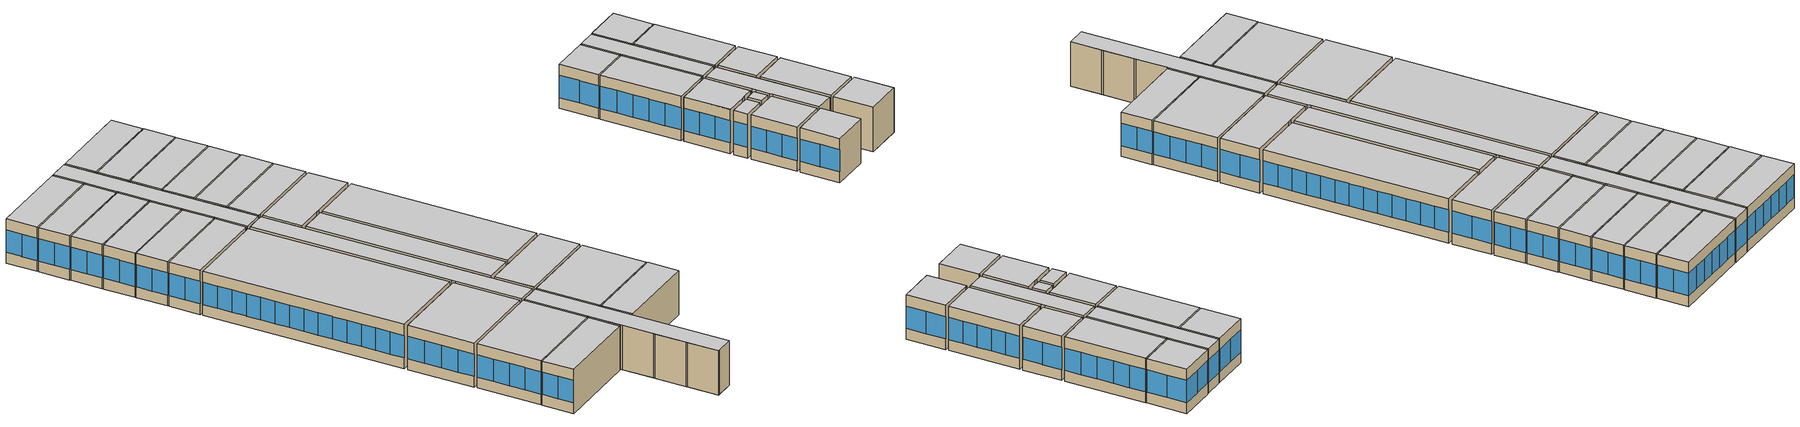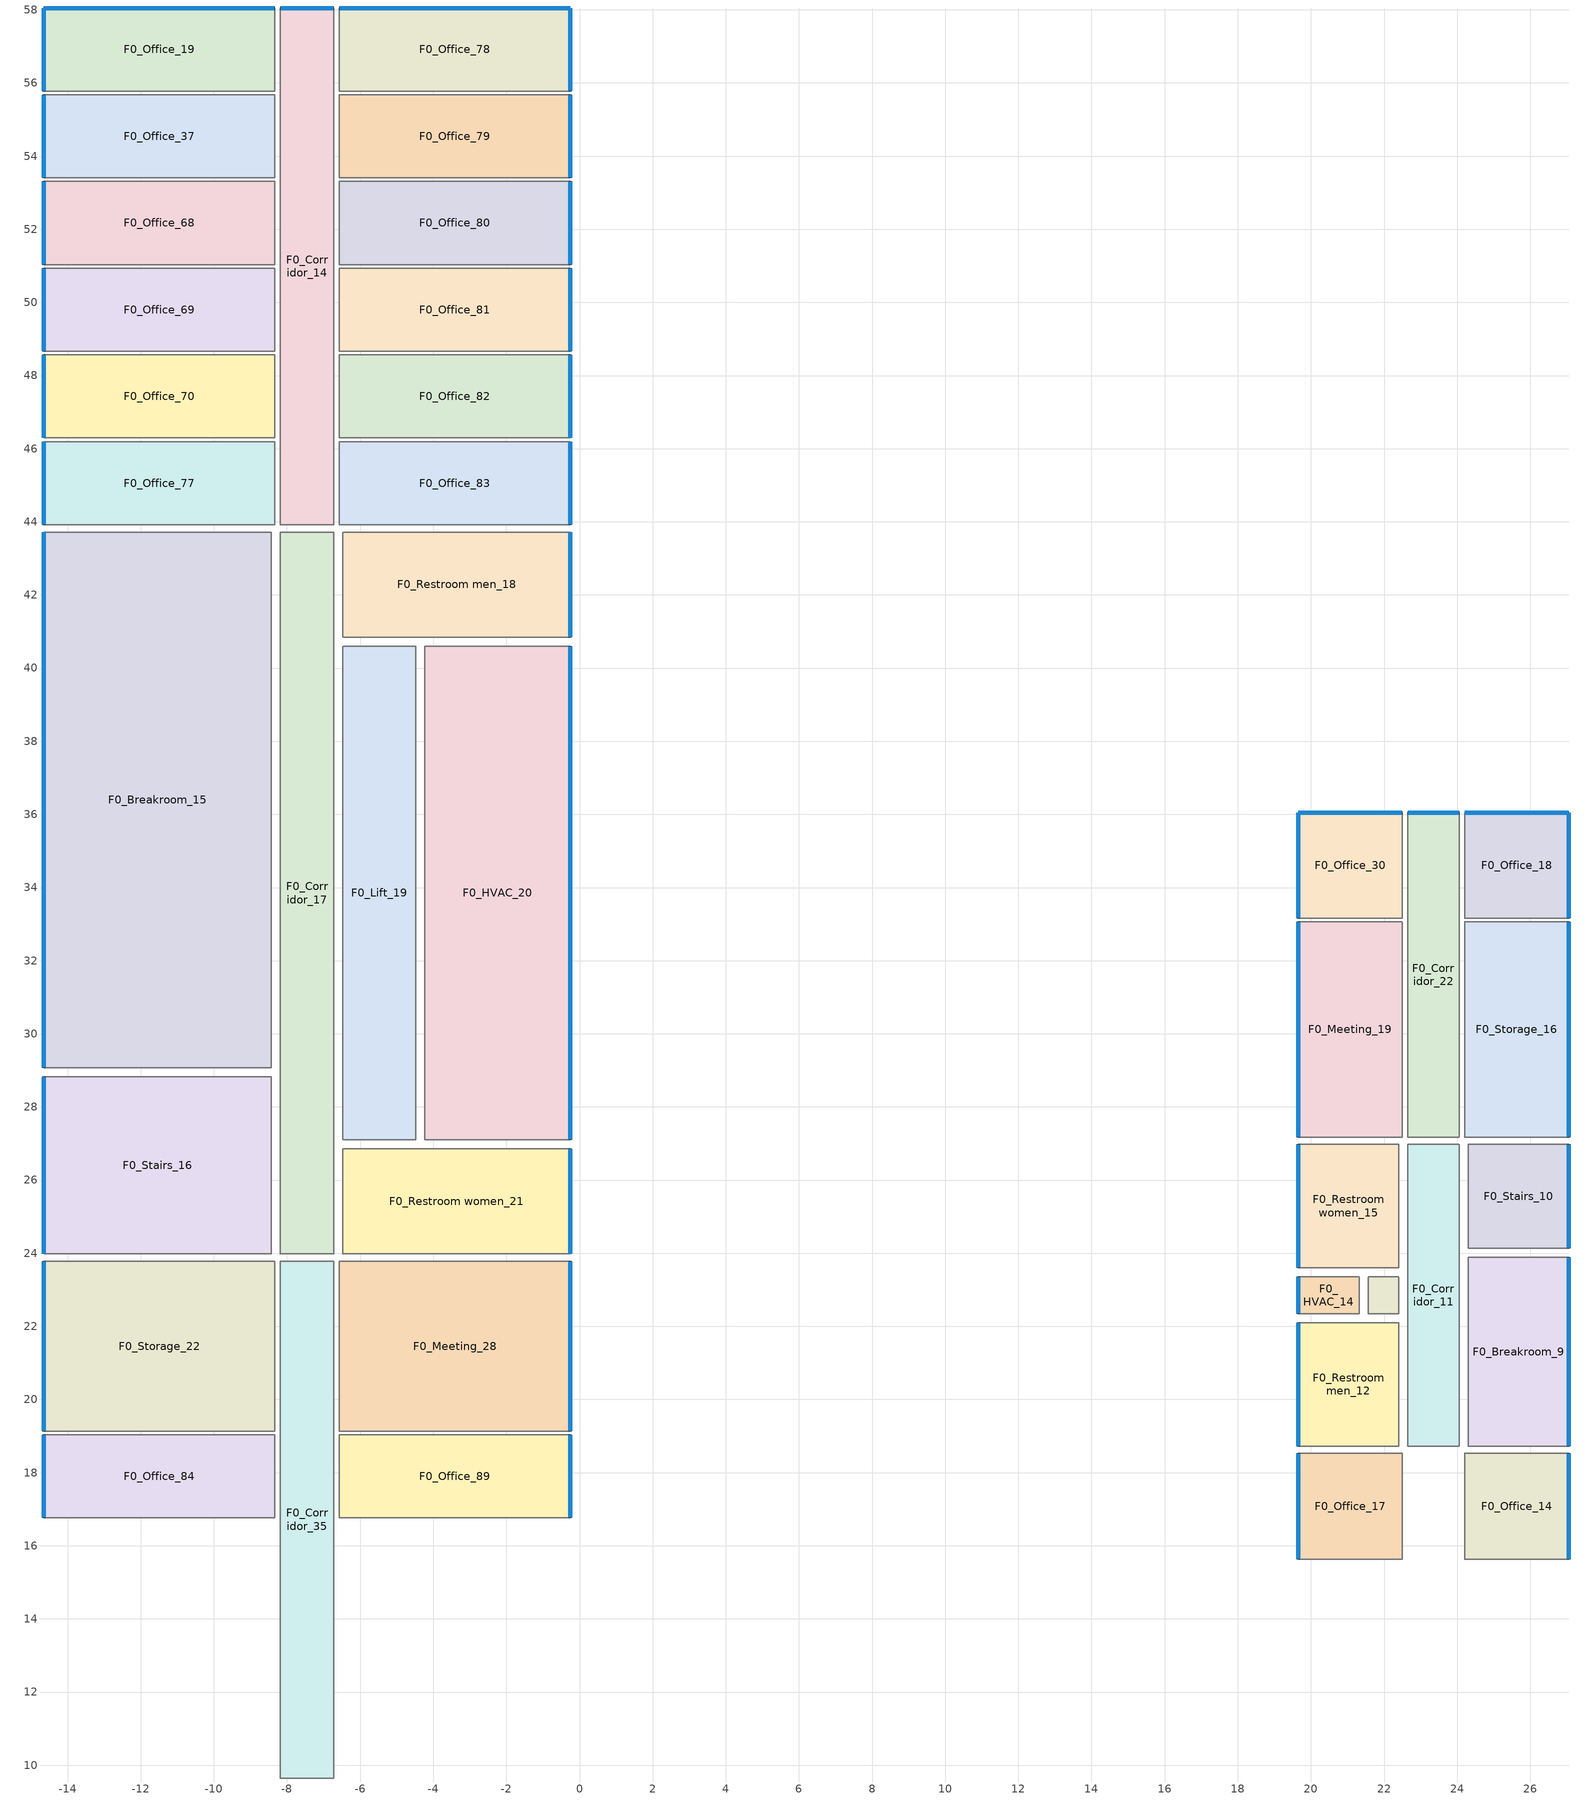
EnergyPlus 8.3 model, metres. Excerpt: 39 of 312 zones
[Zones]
F0_Office_14
 floor outside (Bodenplatte): 27.05,18.53 27.05,15.63 24.2,15.63 24.2,18.53 z0
 wall outside (Aussenwand): 27.05,15.63 27.05,18.53 z0:3.27
 wall to F0_Corridor_8 (BüroTrennwandFlur): 24.2,18.53 24.2,15.63 z0:3.27
 wall adiabatic (BüroTrennwandFlur): 24.3,18.53 24.2,18.53 z0:3.27
 wall to F0_Breakroom_9 (BürotrennwandKern): 27.05,18.53 24.3,18.53 z0:3.27
 wall to F0_Office_13 (Bürotrennwand): 24.2,15.63 27.05,15.63 z0:3.27
 window (WindowConstruction_1001): 27.05,15.64 27.05,17.08 / 27.05,17.09 27.05,18.52 z0.8:2.45
 ceiling to F0_Office_33 (Geschossdecke_Rev): 27.05,18.53 24.2,18.53 24.2,15.63 27.05,15.63 z3.27
F0_Office_17
 floor outside (Bodenplatte): 22.5,18.53 22.5,15.63 19.65,15.63 19.65,18.53 z0
 wall outside (Aussenwand): 19.65,18.53 19.65,15.63 z0:3.27
 wall adiabatic (BüroTrennwandFlur): 22.5,18.53 22.4,18.53 z0:3.27
 wall to F0_Restroom men_12 (BürotrennwandKern): 22.4,18.53 19.65,18.53 z0:3.27
 wall to F0_Corridor_8 (BüroTrennwandFlur): 22.5,15.63 22.5,18.53 z0:3.27
 wall to F0_Office_16 (Bürotrennwand): 19.65,15.63 22.5,15.63 z0:3.27
 window (WindowConstruction_1001): 19.65,18.52 19.65,17.09 / 19.65,17.08 19.65,15.64 z0.8:2.45
 ceiling to F0_Office_36 (Geschossdecke_Rev): 22.5,18.53 19.65,18.53 19.65,15.63 22.5,15.63 z3.27
F0_Office_18
 floor outside (Bodenplatte): 27.05,36.05 27.05,33.16 24.2,33.16 24.2,36.05 z0
 wall outside (Aussenwand): 27.05,33.16 27.05,36.05 24.2,36.05 z0:3.27
 wall to F0_Corridor_22 (BüroTrennwandFlur): 24.2,36.05 24.2,33.16 z0:3.27
 wall to F0_Storage_16 (Bürotrennwand): 24.2,33.16 27.05,33.16 z0:3.27
 window (WindowConstruction_1001): 27.04,36.05 25.63,36.05 / 25.62,36.05 24.21,36.05 / 27.05,33.17 27.05,34.6 / 27.05,34.61 27.05,36.04 z0.8:2.45
 ceiling to F0_Office_48 (Geschossdecke_Rev): 27.05,36.05 24.2,36.05 24.2,33.16 27.05,33.16 z3.27
F0_Office_30
 floor outside (Bodenplatte): 22.5,36.05 22.5,33.16 19.65,33.16 19.65,36.05 z0
 wall outside (Aussenwand): 22.5,36.05 19.65,36.05 19.65,33.16 z0:3.27
 wall to F0_Corridor_22 (BüroTrennwandFlur): 22.5,33.16 22.5,36.05 z0:3.27
 wall to F0_Meeting_19 (Bürotrennwand): 19.65,33.16 22.5,33.16 z0:3.27
 window (WindowConstruction_1001): 19.65,36.04 19.65,34.61 / 19.65,34.6 19.65,33.17 / 22.49,36.05 21.08,36.05 / 21.07,36.05 19.66,36.05 z0.8:2.45
 ceiling to F0_Office_49 (Geschossdecke_Rev): 22.5,36.05 19.65,36.05 19.65,33.16 22.5,33.16 z3.27
F0_Corridor_22
 floor outside (Bodenplatte): 24.05,36.05 24.05,27.17 22.65,27.17 22.65,36.05 z0
 wall outside (Aussenwand): 24.05,36.05 22.65,36.05 z0:3.27
 wall adiabatic (BüroTrennwandFlur): 22.65,33.16 22.65,33.06 / 24.05,33.06 24.05,33.16 z0:3.27
 wall to F0_Meeting_19 (BüroTrennwandFlur): 22.65,33.06 22.65,27.17 z0:3.27
 wall to F0_Storage_16 (BüroTrennwandFlur): 24.05,27.17 24.05,33.06 z0:3.27
 wall to F0_Corridor_11 (BürotrennwandKern): 22.65,27.17 24.05,27.17 z0:3.27
 window (WindowConstruction_1001): 24.04,36.05 22.66,36.05 z0.8:2.46
 ceiling to F0_Corridor_45 (Geschossdecke_Rev): 24.05,36.05 22.65,36.05 22.65,27.17 24.05,27.17 z3.27
F0_Storage_16
 floor outside (Bodenplatte): 27.05,33.06 27.05,27.17 24.2,27.17 24.2,33.06 z0
 wall outside (Aussenwand): 27.05,27.17 27.05,33.06 z0:3.27
 wall adiabatic (BüroTrennwandFlur): 24.2,27.17 24.3,27.17 z0:3.27
 wall to F0_Stairs_10 (BürotrennwandKern): 24.3,27.17 27.05,27.17 z0:3.27
 window (WindowConstruction_1001): 27.05,27.18 27.05,28.35 / 27.05,28.36 27.05,29.52 / 27.05,29.53 27.05,30.7 / 27.05,30.71 27.05,31.87 / 27.05,31.88 27.05,33.05 z0.8:2.45
 ceiling to F0_Storage_39 (Geschossdecke_Rev): 27.05,33.06 24.2,33.06 24.2,27.17 27.05,27.17 z3.27
F0_Meeting_19
 floor outside (Bodenplatte): 22.5,33.06 22.5,27.17 19.65,27.17 19.65,33.06 z0
 wall outside (Aussenwand): 19.65,33.06 19.65,27.17 z0:3.27
 wall adiabatic (BüroTrennwandFlur): 22.4,27.17 22.5,27.17 z0:3.27
 wall to F0_Restroom women_15 (BürotrennwandKern): 19.65,27.17 22.4,27.17 z0:3.27
 window (WindowConstruction_1001): 19.65,33.05 19.65,31.88 / 19.65,31.87 19.65,30.71 / 19.65,30.7 19.65,29.53 / 19.65,29.52 19.65,28.36 / 19.65,28.35 19.65,27.18 z0.8:2.45
 ceiling to F0_Meeting_42 (Geschossdecke_Rev): 22.5,33.06 19.65,33.06 19.65,27.17 22.5,27.17 z3.27
F0_Breakroom_9
 floor outside (Bodenplatte): 27.05,23.89 27.05,18.73 24.3,18.73 24.3,23.89 z0
 wall outside (Aussenwand): 27.05,18.73 27.05,23.89 z0:3.27
 wall to F0_Corridor_11 (TreppeKern): 24.3,23.89 24.3,18.73 z0:3.27
 wall to F0_Stairs_10 (TreppeKern): 27.05,23.89 24.3,23.89 z0:3.27
 window (WindowConstruction_1001): 27.05,18.74 27.05,19.76 / 27.05,19.77 27.05,20.79 / 27.05,20.8 27.05,21.82 / 27.05,21.83 27.05,22.85 / 27.05,22.86 27.05,23.88 z0.8:2.46
 ceiling to F0_Breakroom_32 (Geschossdecke_Rev): 27.05,23.89 24.3,23.89 24.3,18.73 27.05,18.73 z3.27
F0_Restroom men_12
 floor outside (Bodenplatte): 22.4,22.1 22.4,18.73 19.65,18.73 19.65,22.1 z0
 wall outside (Aussenwand): 19.65,22.1 19.65,18.73 z0:3.27
 wall adiabatic (BüroTrennwandFlur): 21.57,22.1 21.32,22.1 z0:3.27
 wall to F0_Lift_13 (TreppeKern): 22.4,22.1 21.57,22.1 z0:3.27
 wall to F0_HVAC_14 (TreppeKern): 21.32,22.1 19.65,22.1 z0:3.27
 wall to F0_Corridor_11 (TreppeKern): 22.4,18.73 22.4,22.1 z0:3.27
 window (WindowConstruction_1001): 19.65,22.09 19.65,20.98 / 19.65,20.97 19.65,19.86 / 19.65,19.85 19.65,18.74 z0.8:2.46
 ceiling to F0_Restroom men_35 (Geschossdecke_Rev): 22.4,22.1 19.65,22.1 19.65,18.73 22.4,18.73 z3.27
F0_Corridor_11
 floor outside (Bodenplatte): 24.05,26.97 24.05,18.73 22.65,18.73 22.65,26.97 z0
 wall adiabatic (BüroTrennwandFlur): 22.65,22.35 22.65,22.1 / 22.65,23.6 22.65,23.35 / 24.05,23.89 24.05,24.14 z0:3.27
 wall to F0_Lift_13 (TreppeKern): 22.65,23.35 22.65,22.35 z0:3.27
 wall to F0_Restroom women_15 (TreppeKern): 22.65,26.97 22.65,23.6 z0:3.27
 wall to F0_Stairs_10 (TreppeKern): 24.05,24.14 24.05,26.97 z0:3.27
 wall to F0_Corridor_8 (BürotrennwandKern): 22.65,18.73 24.05,18.73 z0:3.27
 ceiling to F0_Corridor_34 (Geschossdecke_Rev): 24.05,26.97 22.65,26.97 22.65,18.73 24.05,18.73 z3.27
F0_Lift_13
 floor outside (Bodenplatte): 22.4,23.35 22.4,22.35 21.57,22.35 21.57,23.35 z0
 wall to F0_HVAC_14 (TreppeKern): 21.57,23.35 21.57,22.35 z0:3.27
 wall to F0_Restroom women_15 (TreppeKern): 22.4,23.35 21.57,23.35 z0:3.27
 ceiling to F0_Lift_36 (Geschossdecke_Rev): 22.4,23.35 21.57,23.35 21.57,22.35 22.4,22.35 z3.27
F0_HVAC_14
 floor outside (Bodenplatte): 21.32,23.35 21.32,22.35 19.65,22.35 19.65,23.35 z0
 wall outside (Aussenwand): 19.65,23.35 19.65,22.35 z0:3.27
 wall to F0_Restroom women_15 (TreppeKern): 21.32,23.35 19.65,23.35 z0:3.27
 window (WindowConstruction_1001): 19.65,23.34 19.65,22.36 z0.8:2.47
 ceiling to F0_HVAC_37 (Geschossdecke_Rev): 21.32,23.35 19.65,23.35 19.65,22.35 21.32,22.35 z3.27
F0_Stairs_10
 floor outside (Bodenplatte): 27.05,26.97 27.05,24.14 24.3,24.14 24.3,26.97 z0
 wall outside (Aussenwand): 27.05,24.14 27.05,26.97 z0:3.27
 window (WindowConstruction_1001): 27.05,24.15 27.05,25.55 / 27.05,25.56 27.05,26.96 z0.8:2.46
 ceiling to F0_Stairs_33 (Geschossdecke_Rev): 27.05,26.97 24.3,26.97 24.3,24.14 27.05,24.14 z3.27
F0_Restroom women_15
 floor outside (Bodenplatte): 22.4,26.97 22.4,23.6 19.65,23.6 19.65,26.97 z0
 wall outside (Aussenwand): 19.65,26.97 19.65,23.6 z0:3.27
 wall adiabatic (BüroTrennwandFlur): 21.32,23.6 21.57,23.6 z0:3.27
 window (WindowConstruction_1001): 19.65,26.96 19.65,25.85 / 19.65,25.84 19.65,24.73 / 19.65,24.72 19.65,23.61 z0.8:2.46
 ceiling to F0_Restroom women_38 (Geschossdecke_Rev): 22.4,26.97 19.65,26.97 19.65,23.6 22.4,23.6 z3.27
F0_Office_19
 floor outside (Bodenplatte): -14.65,55.78 -14.65,58.05 -8.33,58.05 -8.33,55.78 z0
 wall outside (Aussenwand): -8.33,58.05 -14.65,58.05 -14.65,55.78 z0:3.27
 wall to F0_Corridor_14 (BüroTrennwandFlur): -8.33,55.78 -8.33,58.05 z0:3.27
 wall to F0_Office_37 (Bürotrennwand): -14.65,55.78 -8.33,55.78 z0:3.27
 window (WindowConstruction_1001): -14.65,58.04 -14.65,56.92 / -14.65,56.91 -14.65,55.79 / -8.34,58.05 -9.38,58.05 / -9.39,58.05 -10.43,58.05 / -10.44,58.05 -11.49,58.05 / -11.5,58.05 -12.54,58.05 / -12.55,58.05 -13.59,58.05 / -13.6,58.05 -14.64,58.05 z0.8:2.46
 ceiling to F0_Office_94 (Geschossdecke_Rev): -8.33,58.05 -14.65,58.05 -14.65,55.78 -8.33,55.78 z3.27
F0_Office_37
 floor outside (Bodenplatte): -14.65,53.41 -14.65,55.68 -8.33,55.68 -8.33,53.41 z0
 wall outside (Aussenwand): -14.65,55.68 -14.65,53.41 z0:3.27
 wall to F0_Corridor_14 (BüroTrennwandFlur): -8.33,53.41 -8.33,55.68 z0:3.27
 wall to F0_Office_68 (Bürotrennwand): -14.65,53.41 -8.33,53.41 z0:3.27
 window (WindowConstruction_1001): -14.65,55.67 -14.65,54.55 / -14.65,54.54 -14.65,53.42 z0.8:2.46
 ceiling to F0_Office_95 (Geschossdecke_Rev): -8.33,55.68 -14.65,55.68 -14.65,53.41 -8.33,53.41 z3.27
F0_Office_68
 floor outside (Bodenplatte): -14.65,51.04 -14.65,53.31 -8.33,53.31 -8.33,51.04 z0
 wall outside (Aussenwand): -14.65,53.31 -14.65,51.04 z0:3.27
 wall to F0_Corridor_14 (BüroTrennwandFlur): -8.33,51.03 -8.33,53.31 z0:3.27
 wall to F0_Office_69 (Bürotrennwand): -14.65,51.04 -8.33,51.04 z0:3.27
 window (WindowConstruction_1001): -14.65,53.3 -14.65,52.18 / -14.65,52.17 -14.65,51.05 z0.8:2.46
 ceiling to F0_Office_96 (Geschossdecke_Rev): -8.33,53.31 -14.65,53.31 -14.65,51.03 -8.33,51.03 z3.27
F0_Office_69
 floor outside (Bodenplatte): -14.65,48.66 -14.65,50.94 -8.33,50.94 -8.33,48.66 z0
 wall outside (Aussenwand): -14.65,50.94 -14.65,48.66 z0:3.27
 wall to F0_Corridor_14 (BüroTrennwandFlur): -8.33,48.66 -8.33,50.94 z0:3.27
 wall to F0_Office_70 (Bürotrennwand): -14.65,48.66 -8.33,48.66 z0:3.27
 window (WindowConstruction_1001): -14.65,50.93 -14.65,49.8 / -14.65,49.8 -14.65,48.67 z0.8:2.46
 ceiling to F0_Office_97 (Geschossdecke_Rev): -8.33,50.94 -14.65,50.94 -14.65,48.66 -8.33,48.66 z3.27
F0_Office_70
 floor outside (Bodenplatte): -14.65,46.29 -14.65,48.56 -8.33,48.56 -8.33,46.29 z0
 wall outside (Aussenwand): -14.65,48.56 -14.65,46.29 z0:3.27
 wall to F0_Corridor_14 (BüroTrennwandFlur): -8.33,46.29 -8.33,48.56 z0:3.27
 wall to F0_Office_77 (Bürotrennwand): -14.65,46.29 -8.33,46.29 z0:3.27
 window (WindowConstruction_1001): -14.65,48.55 -14.65,47.43 / -14.65,47.42 -14.65,46.3 z0.8:2.46
 ceiling to F0_Office_98 (Geschossdecke_Rev): -8.33,48.56 -14.65,48.56 -14.65,46.29 -8.33,46.29 z3.27
F0_Office_77
 floor outside (Bodenplatte): -14.65,43.92 -14.65,46.19 -8.33,46.19 -8.33,43.92 z0
 wall outside (Aussenwand): -14.65,46.19 -14.65,43.92 z0:3.27
 wall to F0_Corridor_14 (BüroTrennwandFlur): -8.33,43.92 -8.33,46.19 z0:3.27
 wall adiabatic (BüroTrennwandFlur): -8.43,43.92 -8.33,43.92 z0:3.27
 wall to F0_Breakroom_15 (BürotrennwandKern): -14.65,43.92 -8.43,43.92 z0:3.27
 window (WindowConstruction_1001): -14.65,46.18 -14.65,45.06 / -14.65,45.05 -14.65,43.93 z0.8:2.46
 ceiling to F0_Office_99 (Geschossdecke_Rev): -8.33,46.19 -14.65,46.19 -14.65,43.92 -8.33,43.92 z3.27
F0_Office_78
 floor outside (Bodenplatte): -6.57,55.78 -6.57,58.05 -0.25,58.05 -0.25,55.78 z0
 wall outside (Aussenwand): -0.25,55.78 -0.25,58.05 -6.57,58.05 z0:3.27
 wall to F0_Office_79 (Bürotrennwand): -6.57,55.78 -0.25,55.78 z0:3.27
 wall to F0_Corridor_14 (BüroTrennwandFlur): -6.57,58.05 -6.57,55.78 z0:3.27
 window (WindowConstruction_1001): -0.25,55.79 -0.25,56.91 / -0.25,56.92 -0.25,58.04 / -0.26,58.05 -1.3,58.05 / -1.31,58.05 -2.35,58.05 / -2.36,58.05 -3.4,58.05 / -3.41,58.05 -4.46,58.05 / -4.47,58.05 -5.51,58.05 / -5.52,58.05 -6.56,58.05 z0.8:2.46
 ceiling to F0_Office_100 (Geschossdecke_Rev): -0.25,58.05 -6.57,58.05 -6.57,55.78 -0.25,55.78 z3.27
F0_Office_79
 floor outside (Bodenplatte): -6.57,53.41 -6.57,55.68 -0.25,55.68 -0.25,53.41 z0
 wall outside (Aussenwand): -0.25,53.41 -0.25,55.68 z0:3.27
 wall to F0_Office_80 (Bürotrennwand): -6.57,53.41 -0.25,53.41 z0:3.27
 wall to F0_Corridor_14 (BüroTrennwandFlur): -6.57,55.68 -6.57,53.41 z0:3.27
 window (WindowConstruction_1001): -0.25,53.42 -0.25,54.54 / -0.25,54.55 -0.25,55.67 z0.8:2.46
 ceiling to F0_Office_101 (Geschossdecke_Rev): -0.25,55.68 -6.57,55.68 -6.57,53.41 -0.25,53.41 z3.27
F0_Office_80
 floor outside (Bodenplatte): -6.57,51.04 -6.57,53.31 -0.25,53.31 -0.25,51.04 z0
 wall outside (Aussenwand): -0.25,51.04 -0.25,53.31 z0:3.27
 wall to F0_Office_81 (Bürotrennwand): -6.57,51.04 -0.25,51.04 z0:3.27
 wall to F0_Corridor_14 (BüroTrennwandFlur): -6.57,53.31 -6.57,51.03 z0:3.27
 window (WindowConstruction_1001): -0.25,51.05 -0.25,52.17 / -0.25,52.18 -0.25,53.3 z0.8:2.46
 ceiling to F0_Office_102 (Geschossdecke_Rev): -0.25,53.31 -6.57,53.31 -6.57,51.03 -0.25,51.03 z3.27
F0_Office_81
 floor outside (Bodenplatte): -6.57,48.66 -6.57,50.94 -0.25,50.94 -0.25,48.66 z0
 wall outside (Aussenwand): -0.25,48.66 -0.25,50.94 z0:3.27
 wall to F0_Office_82 (Bürotrennwand): -6.57,48.66 -0.25,48.66 z0:3.27
 wall to F0_Corridor_14 (BüroTrennwandFlur): -6.57,50.94 -6.57,48.66 z0:3.27
 window (WindowConstruction_1001): -0.25,48.67 -0.25,49.8 / -0.25,49.8 -0.25,50.93 z0.8:2.46
 ceiling to F0_Office_103 (Geschossdecke_Rev): -0.25,50.94 -6.57,50.94 -6.57,48.66 -0.25,48.66 z3.27
F0_Office_82
 floor outside (Bodenplatte): -6.57,46.29 -6.57,48.56 -0.25,48.56 -0.25,46.29 z0
 wall outside (Aussenwand): -0.25,46.29 -0.25,48.56 z0:3.27
 wall to F0_Office_83 (Bürotrennwand): -6.57,46.29 -0.25,46.29 z0:3.27
 wall to F0_Corridor_14 (BüroTrennwandFlur): -6.57,48.56 -6.57,46.29 z0:3.27
 window (WindowConstruction_1001): -0.25,46.3 -0.25,47.42 / -0.25,47.43 -0.25,48.55 z0.8:2.46
 ceiling to F0_Office_104 (Geschossdecke_Rev): -0.25,48.56 -6.57,48.56 -6.57,46.29 -0.25,46.29 z3.27
F0_Office_83
 floor outside (Bodenplatte): -6.57,43.92 -6.57,46.19 -0.25,46.19 -0.25,43.92 z0
 wall outside (Aussenwand): -0.25,43.92 -0.25,46.19 z0:3.27
 wall adiabatic (BüroTrennwandFlur): -6.57,43.92 -6.47,43.92 z0:3.27
 wall to F0_Restroom men_18 (BürotrennwandKern): -6.47,43.92 -0.25,43.92 z0:3.27
 wall to F0_Corridor_14 (BüroTrennwandFlur): -6.57,46.19 -6.57,43.92 z0:3.27
 window (WindowConstruction_1001): -0.25,43.93 -0.25,45.05 / -0.25,45.06 -0.25,46.18 z0.8:2.46
 ceiling to F0_Office_105 (Geschossdecke_Rev): -0.25,46.19 -6.57,46.19 -6.57,43.92 -0.25,43.92 z3.27
F0_Corridor_14
 floor outside (Bodenplatte): -8.18,43.92 -8.18,58.05 -6.72,58.05 -6.72,43.92 z0
 wall outside (Aussenwand): -6.72,58.05 -8.18,58.05 z0:3.27
 wall adiabatic (BüroTrennwandFlur): -6.72,55.68 -6.72,55.78 / -6.72,50.94 -6.72,51.03 / -6.72,46.19 -6.72,46.29 / -6.72,48.56 -6.72,48.66 / -6.72,53.31 -6.72,53.41 / -8.18,55.78 -8.18,55.68 / -8.18,51.03 -8.18,50.94 / -8.18,46.29 -8.18,46.19 / -8.18,48.66 -8.18,48.56 / -8.18,53.41 -8.18,53.31 z0:3.27
 wall to F0_Corridor_17 (BürotrennwandKern): -8.18,43.92 -6.72,43.92 z0:3.27
 window (WindowConstruction_1001): -6.73,58.05 -8.17,58.05 z0.8:2.46
 ceiling to F0_Corridor_49 (Geschossdecke_Rev): -6.72,58.05 -8.18,58.05 -8.18,43.92 -6.72,43.92 z3.27
F0_Office_84
 floor outside (Bodenplatte): -14.65,16.76 -14.65,19.04 -8.33,19.04 -8.33,16.76 z0
 wall outside (Aussenwand): -14.65,19.04 -14.65,16.76 z0:3.27
 wall to F0_Corridor_35 (BüroTrennwandFlur): -8.33,16.76 -8.33,19.04 z0:3.27
 wall to F0_Office_85 (Bürotrennwand): -14.65,16.76 -8.33,16.76 z0:3.27
 wall to F0_Storage_22 (Bürotrennwand): -8.33,19.04 -14.65,19.04 z0:3.27
 window (WindowConstruction_1001): -14.65,19.03 -14.65,17.91 / -14.65,17.89 -14.65,16.77 z0.8:2.46
 ceiling to F0_Office_106 (Geschossdecke_Rev): -8.33,19.04 -14.65,19.04 -14.65,16.76 -8.33,16.76 z3.27
F0_Office_89
 floor outside (Bodenplatte): -6.57,16.76 -6.57,19.04 -0.25,19.04 -0.25,16.76 z0
 wall outside (Aussenwand): -0.25,16.76 -0.25,19.04 z0:3.27
 wall to F0_Office_91 (Bürotrennwand): -6.57,16.76 -0.25,16.76 z0:3.27
 wall to F0_Corridor_35 (BüroTrennwandFlur): -6.57,19.04 -6.57,16.76 z0:3.27
 wall to F0_Meeting_28 (Bürotrennwand): -0.25,19.04 -6.57,19.04 z0:3.27
 window (WindowConstruction_1001): -0.25,16.77 -0.25,17.89 / -0.25,17.91 -0.25,19.03 z0.8:2.46
 ceiling to F0_Office_110 (Geschossdecke_Rev): -0.25,19.04 -6.57,19.04 -6.57,16.76 -0.25,16.76 z3.27
F0_Corridor_35
 floor outside (Bodenplatte): -8.18,9.65 -8.18,23.78 -6.72,23.78 -6.72,9.65 z0
 wall adiabatic (BüroTrennwandFlur): -6.72,19.04 -6.72,19.14 / -6.72,14.29 -6.72,14.39 / -6.72,11.92 -6.72,12.02 / -6.72,16.66 -6.72,16.76 / -8.18,9.65 -8.08,9.65 / -8.18,19.14 -8.18,19.04 / -8.18,14.39 -8.18,14.29 / -8.18,12.02 -8.18,11.92 / -8.18,16.76 -8.18,16.66 z0:3.27
 wall to F0_Office_91 (BüroTrennwandFlur): -6.72,14.39 -6.72,16.66 z0:3.27
 wall to F0_Office_92 (BüroTrennwandFlur): -6.72,12.02 -6.72,14.29 z0:3.27
 wall to F0_Office_93 (BüroTrennwandFlur): -6.72,9.65 -6.72,11.92 z0:3.27
 wall to F0_Meeting_28 (BüroTrennwandFlur): -6.72,19.14 -6.72,23.78 z0:3.27
 wall to F4_OpenSpace_162 (BürotrennwandKern): -8.08,9.65 -6.72,9.65 z0:3.27
 wall to F0_Office_85 (BüroTrennwandFlur): -8.18,16.66 -8.18,14.39 z0:3.27
 wall to F0_Office_86 (BüroTrennwandFlur): -8.18,14.29 -8.18,12.02 z0:3.27
 wall to F0_Office_88 (BüroTrennwandFlur): -8.18,11.92 -8.18,9.65 z0:3.27
 wall to F0_Storage_22 (BüroTrennwandFlur): -8.18,23.78 -8.18,19.14 z0:3.27
 wall to F0_Corridor_17 (BürotrennwandKern): -6.72,23.78 -8.18,23.78 z0:3.27
 ceiling to F0_Corridor_70 (Geschossdecke_Rev): -6.72,23.78 -8.18,23.78 -8.18,9.65 -6.72,9.65 z3.27
F0_Storage_22
 floor outside (Bodenplatte): -14.65,19.14 -14.65,23.78 -8.33,23.78 -8.33,19.14 z0
 wall outside (Aussenwand): -14.65,23.78 -14.65,19.14 z0:3.27
 wall adiabatic (BüroTrennwandFlur): -8.33,23.78 -8.43,23.78 z0:3.27
 wall to F0_Stairs_16 (BürotrennwandKern): -8.43,23.78 -14.65,23.78 z0:3.27
 window (WindowConstruction_1001): -14.65,23.77 -14.65,22.62 / -14.65,22.61 -14.65,21.46 / -14.65,21.45 -14.65,20.3 / -14.65,20.29 -14.65,19.15 z0.8:2.46
 ceiling to F0_Storage_57 (Geschossdecke_Rev): -8.33,23.78 -14.65,23.78 -14.65,19.14 -8.33,19.14 z3.27
F0_Meeting_28
 floor outside (Bodenplatte): -6.57,19.14 -6.57,23.78 -0.25,23.78 -0.25,19.14 z0
 wall outside (Aussenwand): -0.25,19.14 -0.25,23.78 z0:3.27
 wall adiabatic (BüroTrennwandFlur): -6.47,23.78 -6.57,23.78 z0:3.27
 wall to F0_Restroom women_21 (BürotrennwandKern): -0.25,23.78 -6.47,23.78 z0:3.27
 window (WindowConstruction_1001): -0.25,19.15 -0.25,20.29 / -0.25,20.3 -0.25,21.45 / -0.25,21.46 -0.25,22.61 / -0.25,22.62 -0.25,23.77 z0.8:2.46
 ceiling to F0_Meeting_63 (Geschossdecke_Rev): -0.25,23.78 -6.57,23.78 -6.57,19.14 -0.25,19.14 z3.27
F0_Breakroom_15
 floor outside (Bodenplatte): -14.65,29.08 -14.65,43.72 -8.43,43.72 -8.43,29.08 z0
 wall outside (Aussenwand): -14.65,43.72 -14.65,29.08 z0:3.27
 wall to F0_Corridor_17 (TreppeKern): -8.43,29.08 -8.43,43.72 z0:3.27
 wall to F0_Stairs_16 (TreppeKern): -14.65,29.08 -8.43,29.08 z0:3.27
 window (WindowConstruction_1001): -14.65,43.71 -14.65,42.68 / -14.65,42.67 -14.65,41.63 / -14.65,41.62 -14.65,40.59 / -14.65,40.58 -14.65,39.54 / -14.65,39.53 -14.65,38.49 / -14.65,38.48 -14.65,37.45 / -14.65,37.44 -14.65,36.4 / -14.65,36.39 -14.65,35.36 / -14.65,35.35 -14.65,34.31 / -14.65,34.3 -14.65,33.27 / -14.65,33.26 -14.65,32.22 / -14.65,32.21 -14.65,31.18 / -14.65,31.17 -14.65,30.13 / -14.65,30.12 -14.65,29.09 z0.8:2.45
 ceiling to F0_Breakroom_50 (Geschossdecke_Rev): -8.43,43.72 -14.65,43.72 -14.65,29.08 -8.43,29.08 z3.27
F0_Restroom men_18
 floor outside (Bodenplatte): -6.47,40.85 -6.47,43.72 -0.25,43.72 -0.25,40.85 z0
 wall outside (Aussenwand): -0.25,40.85 -0.25,43.72 z0:3.27
 wall adiabatic (BüroTrennwandFlur): -4.48,40.85 -4.23,40.85 z0:3.27
 wall to F0_Lift_19 (TreppeKern): -6.47,40.85 -4.48,40.85 z0:3.27
 wall to F0_HVAC_20 (TreppeKern): -4.23,40.85 -0.25,40.85 z0:3.27
 wall to F0_Corridor_17 (TreppeKern): -6.47,43.72 -6.47,40.85 z0:3.27
 window (WindowConstruction_1001): -0.25,40.86 -0.25,42.28 / -0.25,42.29 -0.25,43.71 z0.8:2.45
 ceiling to F0_Restroom men_53 (Geschossdecke_Rev): -0.25,43.72 -6.47,43.72 -6.47,40.85 -0.25,40.85 z3.27
F0_Corridor_17
 floor outside (Bodenplatte): -8.18,23.98 -8.18,43.72 -6.72,43.72 -6.72,23.98 z0
 wall adiabatic (BüroTrennwandFlur): -6.72,26.85 -6.72,27.1 / -6.72,40.6 -6.72,40.85 / -8.18,29.08 -8.18,28.83 z0:3.27
 wall to F0_Lift_19 (TreppeKern): -6.72,27.1 -6.72,40.6 z0:3.27
 wall to F0_Restroom women_21 (TreppeKern): -6.72,23.98 -6.72,26.85 z0:3.27
 wall to F0_Stairs_16 (TreppeKern): -8.18,28.83 -8.18,23.98 z0:3.27
 ceiling to F0_Corridor_52 (Geschossdecke_Rev): -6.72,43.72 -8.18,43.72 -8.18,23.98 -6.72,23.98 z3.27
F0_Lift_19
 floor outside (Bodenplatte): -6.47,27.1 -6.47,40.6 -4.48,40.6 -4.48,27.1 z0
 wall to F0_HVAC_20 (TreppeKern): -4.48,27.1 -4.48,40.6 z0:3.27
 wall to F0_Restroom women_21 (TreppeKern): -6.47,27.1 -4.48,27.1 z0:3.27
 ceiling to F0_Lift_54 (Geschossdecke_Rev): -4.48,40.6 -6.47,40.6 -6.47,27.1 -4.48,27.1 z3.27
F0_HVAC_20
 floor outside (Bodenplatte): -4.23,27.1 -4.23,40.6 -0.25,40.6 -0.25,27.1 z0
 wall outside (Aussenwand): -0.25,27.1 -0.25,40.6 z0:3.27
 wall to F0_Restroom women_21 (TreppeKern): -4.23,27.1 -0.25,27.1 z0:3.27
 window (WindowConstruction_1001): -0.25,27.11 -0.25,28.14 / -0.25,28.15 -0.25,29.18 / -0.25,29.19 -0.25,30.21 / -0.25,30.23 -0.25,31.25 / -0.25,31.26 -0.25,32.29 / -0.25,32.3 -0.25,33.33 / -0.25,33.34 -0.25,34.36 / -0.25,34.37 -0.25,35.4 / -0.25,35.41 -0.25,36.44 / -0.25,36.45 -0.25,37.48 / -0.25,37.48 -0.25,38.51 / -0.25,38.52 -0.25,39.55 / -0.25,39.56 -0.25,40.59 z0.8:2.45
 ceiling to F0_HVAC_55 (Geschossdecke_Rev): -0.25,40.6 -4.23,40.6 -4.23,27.1 -0.25,27.1 z3.27
F0_Stairs_16
 floor outside (Bodenplatte): -14.65,23.98 -14.65,28.83 -8.43,28.83 -8.43,23.98 z0
 wall outside (Aussenwand): -14.65,28.83 -14.65,23.98 z0:3.27
 window (WindowConstruction_1001): -14.65,28.82 -14.65,27.62 / -14.65,27.61 -14.65,26.41 / -14.65,26.4 -14.65,25.2 / -14.65,25.19 -14.65,23.99 z0.8:2.45
 ceiling to F0_Stairs_51 (Geschossdecke_Rev): -8.43,28.83 -14.65,28.83 -14.65,23.98 -8.43,23.98 z3.27
F0_Restroom women_21
 floor outside (Bodenplatte): -6.47,23.98 -6.47,26.85 -0.25,26.85 -0.25,23.98 z0
 wall outside (Aussenwand): -0.25,23.98 -0.25,26.85 z0:3.27
 wall adiabatic (BüroTrennwandFlur): -4.23,26.85 -4.48,26.85 z0:3.27
 window (WindowConstruction_1001): -0.25,23.99 -0.25,25.41 / -0.25,25.42 -0.25,26.84 z0.8:2.45
 ceiling to F0_Restroom women_56 (Geschossdecke_Rev): -0.25,26.85 -6.47,26.85 -6.47,23.98 -0.25,23.98 z3.27
[WindowMaterial:SimpleGlazingSystem]
WindowMat: 1.3, 0.5, 0.8
[Material]
Beton: MediumSmooth, 0.1, 2.3, 2000, 840, 0.9, 0.6, 0.6
Dämmung: MediumSmooth, 0.2, 0.035, 35, 150, 0.9, 0.6, 0.6
Estrich: MediumSmooth, 0.06, 1.4, 1500, 840, 0.9, 0.6, 0.6
Dämmung_1: MediumSmooth, 0.04, 0.035, 35, 150, 0.9, 0.6, 0.6
Beton_1: MediumSmooth, 0.2, 2.3, 2000, 840, 0.9, 0.6, 0.6
Gipskartonplatte: MediumSmooth, 0.0125, 0.7, 700, 840, 0.9, 0.6, 0.6
Dämmung_3: MediumSmooth, 0.125, 0.035, 35, 150, 0.9, 0.6, 0.6
Dämmung_4: MediumSmooth, 0.075, 0.035, 35, 150, 0.9, 0.6, 0.6
Beton_2: MediumSmooth, 0.25, 2.3, 2000, 840, 0.9, 0.6, 0.6
[Construction]
Aussenwand: Dämmung, Beton
Bodenplatte: Beton_1, Dämmung_1, Estrich
BüroTrennwandFlur: Gipskartonplatte, Dämmung_3, Gipskartonplatte
Bürotrennwand: Gipskartonplatte, Dämmung_4, Gipskartonplatte
BürotrennwandKern: Beton_1
TreppeKern: Beton_2
WindowConstruction_1001: WindowMat
Geschossdecke_Rev: Estrich, Dämmung_1, Beton_1
[Zone]
F0_Office_14; F0_Office_17; F0_Office_18; F0_Office_30: 0, 0, 0, 0, 1, 1, 3, 4.67961e-310, 8.24256, , , Yes
F0_Corridor_22: 0, 0, 0, 0, 1, 1, 3, 4.67961e-310, 12.4269, , , Yes
F0_Storage_16; F0_Meeting_19: 0, 0, 0, 0, 1, 1, 3, 4.67961e-310, 16.7701, , , Yes
F0_Breakroom_9: 0, 0, 0, 0, 1, 1, 3, 4.67961e-310, 14.2, , , Yes
F0_Restroom men_12; F0_Restroom women_15: 0, 0, 0, 0, 1, 1, 3, 4.67961e-310, 9.27745, , , Yes
F0_Corridor_11: 0, 0, 0, 0, 1, 1, 3, 4.67961e-310, 11.5461, , , Yes
F0_Lift_13: 0, 0, 0, 0, 1, 1, 3, 4.67961e-310, 0.833333, , , Yes
F0_HVAC_14: 0, 0, 0, 0, 1, 1, 3, 4.67961e-310, 1.66667, , , Yes
F0_Stairs_10: 0, 0, 0, 0, 1, 1, 3, 4.67961e-310, 7.7924, , , Yes
F0_Office_19; F0_Office_37; F0_Office_68; F0_Office_69; F0_Office_70; F0_Office_77; F0_Office_78; F0_Office_79; F0_Office_80; F0_Office_81; F0_Office_82; F0_Office_83; F0_Office_84; F0_Office_89: 0, 0, 0, 0, 1, 1, 3, 4.67961e-310, 14.3506, , , Yes
F0_Corridor_14; F0_Corridor_35: 0, 0, 0, 0, 1, 1, 3, 4.67961e-310, 20.689, , , Yes
F0_Storage_22; F0_Meeting_28: 0, 0, 0, 0, 1, 1, 3, 4.67961e-310, 29.3329, , , Yes
F0_Breakroom_15: 0, 0, 0, 0, 1, 1, 3, 4.67961e-310, 91.0597, , , Yes
F0_Restroom men_18; F0_Restroom women_21: 0, 0, 0, 0, 1, 1, 3, 4.67961e-310, 17.8763, , , Yes
F0_Corridor_17: 0, 0, 0, 0, 1, 1, 3, 4.67961e-310, 28.9099, , , Yes
F0_Lift_19: 0, 0, 0, 0, 1, 1, 3, 4.67961e-310, 26.8408, , , Yes
F0_HVAC_20: 0, 0, 0, 0, 1, 1, 3, 4.67961e-310, 53.6816, , , Yes
F0_Stairs_16: 0, 0, 0, 0, 1, 1, 3, 4.67961e-310, 30.1429, , , Yes
